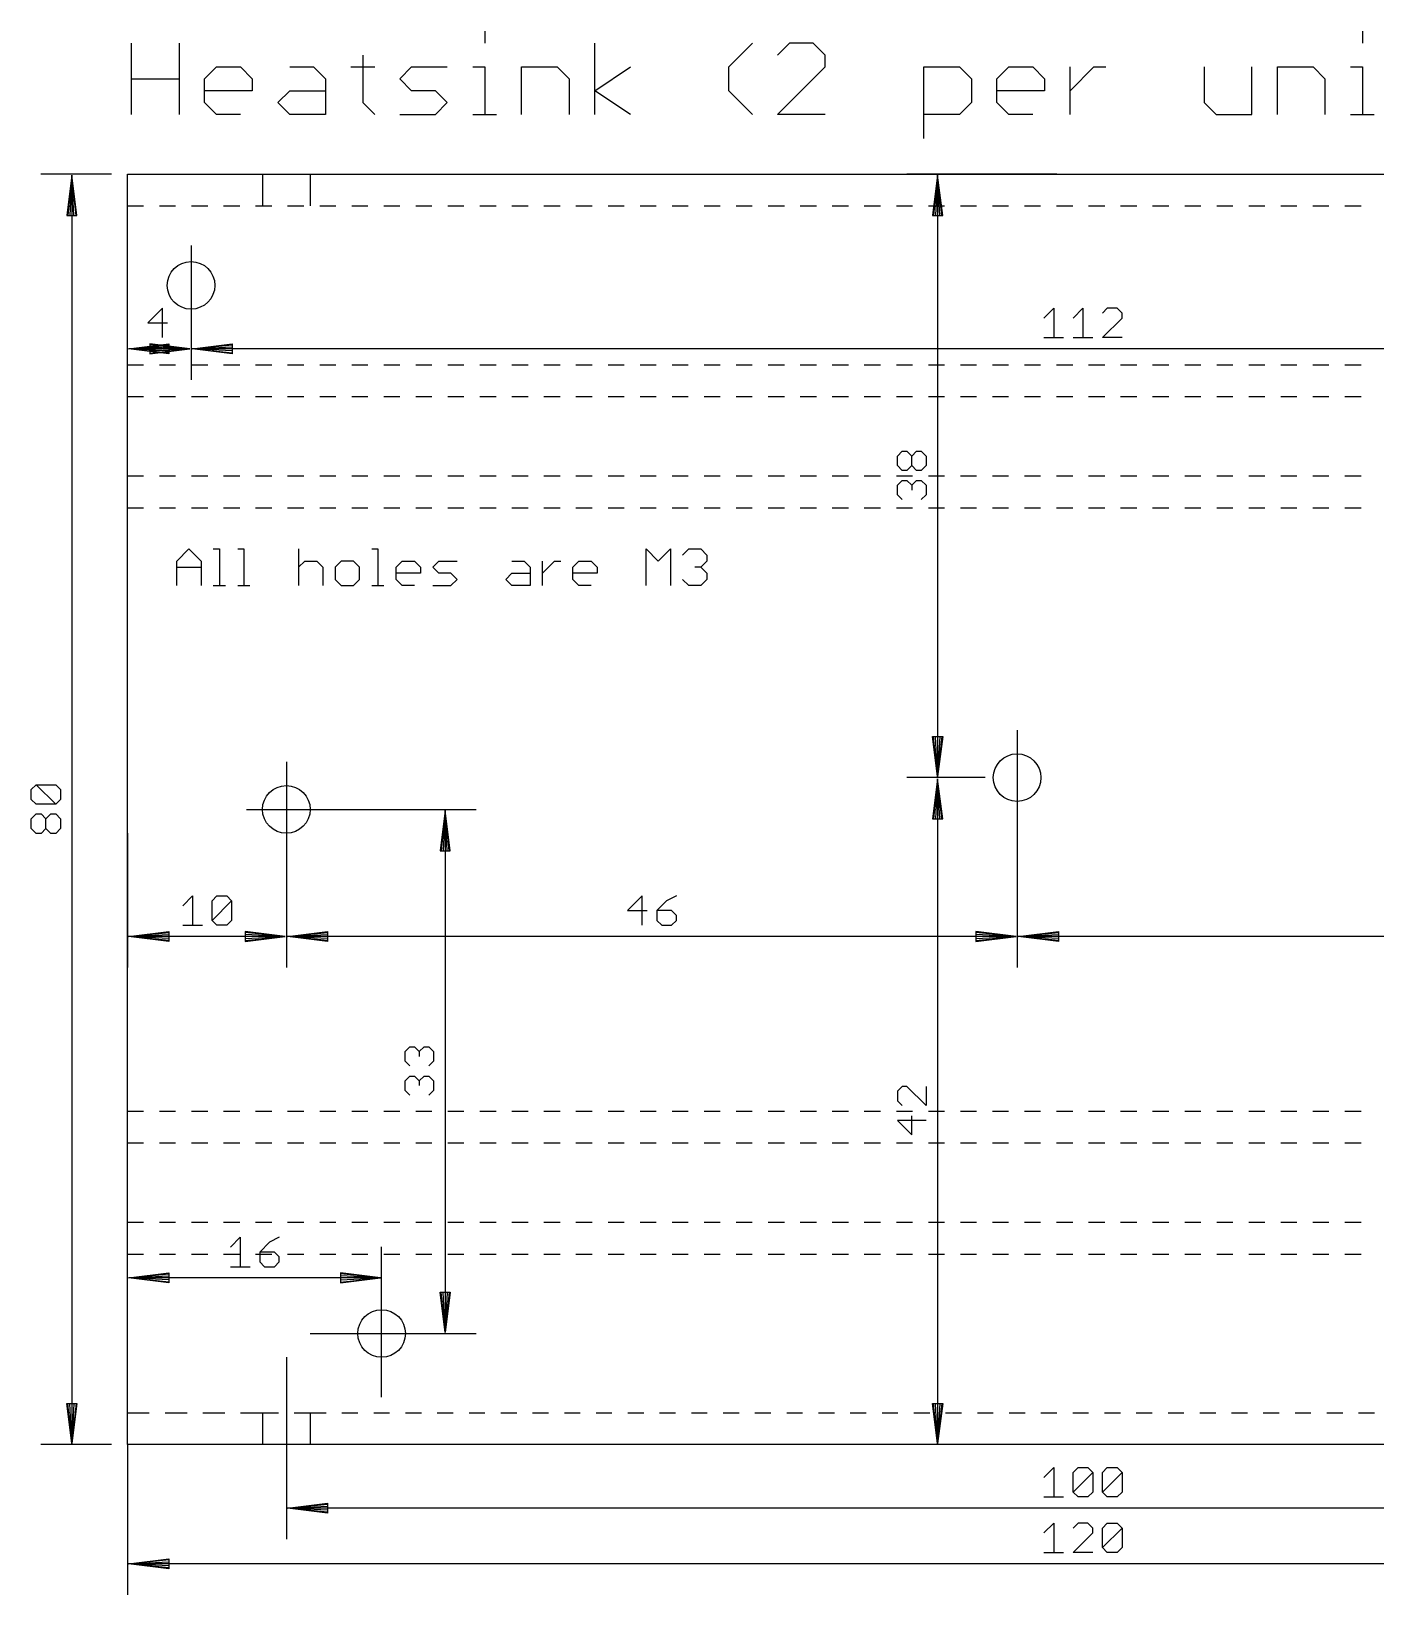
# Model space of a CAD drawing. Extents: x -7 to 590, y -59 to 445.
# Drawn here: x 313.9 to 398.6, y 177.1 to 275.5 of the extents above; entities that cross this region are included whole.
import ezdxf

# ---------------------------------------------------------------- set-up
doc = ezdxf.new("R2010")
doc.units = 0
doc.layers.add('20', color=7, linetype='CONTINUOUS')
doc.layers.add('47', color=2, linetype='CONTINUOUS')

msp = doc.modelspace()

# ---------------------------------------------------------------- linework, layer by layer
at = {"layer": '20'}
for p, q in [((320, 264.5), (320, 266.5)), ((320, 266.5), (440, 266.5)), ((328.5, 266.5), (328.5, 264.5)), ((331.5, 266.5), (331.5, 264.5)), ((320, 254.5), (320, 264.5)), ((320, 264.5), (321.0167, 264.5)), ((322.0167, 264.5), (323.0333, 264.5)), ((324.0333, 264.5), (325.05, 264.5)), ((326.05, 264.5), (327.0667, 264.5)), ((328.0667, 264.5), (329.0833, 264.5)), ((330.0833, 264.5), (331.1, 264.5)), ((332.1, 264.5), (333.1167, 264.5)), ((334.1167, 264.5), (335.1333, 264.5)), ((336.1333, 264.5), (337.15, 264.5)), ((338.15, 264.5), (339.1667, 264.5)), ((340.1667, 264.5), (341.1833, 264.5)), ((342.1833, 264.5), (343.2, 264.5)), ((344.2, 264.5), (345.2167, 264.5)), ((346.2167, 264.5), (347.2333, 264.5)), ((348.2333, 264.5), (349.25, 264.5)), ((350.25, 264.5), (351.2667, 264.5)), ((352.2667, 264.5), (353.2833, 264.5)), ((354.2833, 264.5), (355.3, 264.5)), ((356.3, 264.5), (357.3167, 264.5)), ((358.3167, 264.5), (359.3333, 264.5)), ((360.3333, 264.5), (361.35, 264.5)), ((362.35, 264.5), (363.3667, 264.5)), ((364.3667, 264.5), (365.3833, 264.5)), ((366.3833, 264.5), (367.4, 264.5)), ((368.4, 264.5), (369.4167, 264.5)), ((370.4167, 264.5), (371.4333, 264.5)), ((372.4333, 264.5), (373.45, 264.5)), ((374.45, 264.5), (375.4667, 264.5)), ((376.4667, 264.5), (377.4833, 264.5)), ((378.4833, 264.5), (379.5, 264.5)), ((380.5, 264.5), (381.5167, 264.5)), ((382.5167, 264.5), (383.5333, 264.5)), ((384.5333, 264.5), (385.55, 264.5)), ((386.55, 264.5), (387.5667, 264.5)), ((388.5667, 264.5), (389.5833, 264.5)), ((390.5833, 264.5), (391.6, 264.5)), ((392.6, 264.5), (393.6167, 264.5)), ((394.6167, 264.5), (395.6333, 264.5)), ((396.6333, 264.5), (397.65, 264.5)), ((320, 252.5), (320, 254.5)), ((320, 254.5), (321.0167, 254.5)), ((322.0167, 254.5), (323.0333, 254.5)), ((324.0333, 254.5), (325.05, 254.5)), ((326.05, 254.5), (327.0667, 254.5)), ((328.0667, 254.5), (329.0833, 254.5)), ((330.0833, 254.5), (331.1, 254.5)), ((332.1, 254.5), (333.1167, 254.5)), ((334.1167, 254.5), (335.1333, 254.5)), ((336.1333, 254.5), (337.15, 254.5)), ((338.15, 254.5), (339.1667, 254.5)), ((340.1667, 254.5), (341.1833, 254.5)), ((342.1833, 254.5), (343.2, 254.5)), ((344.2, 254.5), (345.2167, 254.5)), ((346.2167, 254.5), (347.2333, 254.5)), ((348.2333, 254.5), (349.25, 254.5)), ((350.25, 254.5), (351.2667, 254.5)), ((352.2667, 254.5), (353.2833, 254.5)), ((354.2833, 254.5), (355.3, 254.5)), ((356.3, 254.5), (357.3167, 254.5)), ((358.3167, 254.5), (359.3333, 254.5)), ((360.3333, 254.5), (361.35, 254.5)), ((362.35, 254.5), (363.3667, 254.5)), ((364.3667, 254.5), (365.3833, 254.5)), ((366.3833, 254.5), (367.4, 254.5)), ((368.4, 254.5), (369.4167, 254.5)), ((370.4167, 254.5), (371.4333, 254.5)), ((372.4333, 254.5), (373.45, 254.5)), ((374.45, 254.5), (375.4667, 254.5)), ((376.4667, 254.5), (377.4833, 254.5)), ((378.4833, 254.5), (379.5, 254.5)), ((380.5, 254.5), (381.5167, 254.5)), ((382.5167, 254.5), (383.5333, 254.5)), ((384.5333, 254.5), (385.55, 254.5)), ((386.55, 254.5), (387.5667, 254.5)), ((388.5667, 254.5), (389.5833, 254.5)), ((390.5833, 254.5), (391.6, 254.5)), ((392.6, 254.5), (393.6167, 254.5)), ((394.6167, 254.5), (395.6333, 254.5)), ((396.6333, 254.5), (397.65, 254.5)), ((320, 247.5), (320, 252.5)), ((320, 252.5), (321.0167, 252.5)), ((322.0167, 252.5), (323.0333, 252.5)), ((324.0333, 252.5), (325.05, 252.5)), ((326.05, 252.5), (327.0667, 252.5)), ((328.0667, 252.5), (329.0833, 252.5)), ((330.0833, 252.5), (331.1, 252.5)), ((332.1, 252.5), (333.1167, 252.5)), ((334.1167, 252.5), (335.1333, 252.5)), ((336.1333, 252.5), (337.15, 252.5)), ((338.15, 252.5), (339.1667, 252.5)), ((340.1667, 252.5), (341.1833, 252.5)), ((342.1833, 252.5), (343.2, 252.5)), ((344.2, 252.5), (345.2167, 252.5)), ((346.2167, 252.5), (347.2333, 252.5)), ((348.2333, 252.5), (349.25, 252.5)), ((350.25, 252.5), (351.2667, 252.5)), ((352.2667, 252.5), (353.2833, 252.5)), ((354.2833, 252.5), (355.3, 252.5)), ((356.3, 252.5), (357.3167, 252.5)), ((358.3167, 252.5), (359.3333, 252.5)), ((360.3333, 252.5), (361.35, 252.5)), ((362.35, 252.5), (363.3667, 252.5)), ((364.3667, 252.5), (365.3833, 252.5)), ((366.3833, 252.5), (367.4, 252.5)), ((368.4, 252.5), (369.4167, 252.5)), ((370.4167, 252.5), (371.4333, 252.5)), ((372.4333, 252.5), (373.45, 252.5)), ((374.45, 252.5), (375.4667, 252.5)), ((376.4667, 252.5), (377.4833, 252.5)), ((378.4833, 252.5), (379.5, 252.5)), ((380.5, 252.5), (381.5167, 252.5)), ((382.5167, 252.5), (383.5333, 252.5)), ((384.5333, 252.5), (385.55, 252.5)), ((386.55, 252.5), (387.5667, 252.5)), ((388.5667, 252.5), (389.5833, 252.5)), ((390.5833, 252.5), (391.6, 252.5)), ((392.6, 252.5), (393.6167, 252.5)), ((394.6167, 252.5), (395.6333, 252.5)), ((396.6333, 252.5), (397.65, 252.5)), ((320, 245.5), (320, 247.5)), ((320, 247.5), (321.0167, 247.5)), ((322.0167, 247.5), (323.0333, 247.5)), ((324.0333, 247.5), (325.05, 247.5)), ((326.05, 247.5), (327.0667, 247.5)), ((328.0667, 247.5), (329.0833, 247.5)), ((330.0833, 247.5), (331.1, 247.5)), ((332.1, 247.5), (333.1167, 247.5)), ((334.1167, 247.5), (335.1333, 247.5)), ((336.1333, 247.5), (337.15, 247.5)), ((338.15, 247.5), (339.1667, 247.5)), ((340.1667, 247.5), (341.1833, 247.5)), ((342.1833, 247.5), (343.2, 247.5)), ((344.2, 247.5), (345.2167, 247.5)), ((346.2167, 247.5), (347.2333, 247.5)), ((348.2333, 247.5), (349.25, 247.5)), ((350.25, 247.5), (351.2667, 247.5)), ((352.2667, 247.5), (353.2833, 247.5)), ((354.2833, 247.5), (355.3, 247.5)), ((356.3, 247.5), (357.3167, 247.5)), ((358.3167, 247.5), (359.3333, 247.5)), ((360.3333, 247.5), (361.35, 247.5)), ((362.35, 247.5), (363.3667, 247.5)), ((364.3667, 247.5), (365.3833, 247.5)), ((366.3833, 247.5), (367.4, 247.5)), ((368.4, 247.5), (369.4167, 247.5)), ((370.4167, 247.5), (371.4333, 247.5)), ((372.4333, 247.5), (373.45, 247.5)), ((374.45, 247.5), (375.4667, 247.5)), ((376.4667, 247.5), (377.4833, 247.5)), ((378.4833, 247.5), (379.5, 247.5)), ((380.5, 247.5), (381.5167, 247.5)), ((382.5167, 247.5), (383.5333, 247.5)), ((384.5333, 247.5), (385.55, 247.5)), ((386.55, 247.5), (387.5667, 247.5)), ((388.5667, 247.5), (389.5833, 247.5)), ((390.5833, 247.5), (391.6, 247.5)), ((392.6, 247.5), (393.6167, 247.5)), ((394.6167, 247.5), (395.6333, 247.5)), ((396.6333, 247.5), (397.65, 247.5)), ((320, 207.5), (320, 245.5)), ((320, 245.5), (321.0167, 245.5)), ((322.0167, 245.5), (323.0333, 245.5)), ((324.0333, 245.5), (325.05, 245.5)), ((326.05, 245.5), (327.0667, 245.5)), ((328.0667, 245.5), (329.0833, 245.5)), ((330.0833, 245.5), (331.1, 245.5)), ((332.1, 245.5), (333.1167, 245.5)), ((334.1167, 245.5), (335.1333, 245.5)), ((336.1333, 245.5), (337.15, 245.5)), ((338.15, 245.5), (339.1667, 245.5)), ((340.1667, 245.5), (341.1833, 245.5)), ((342.1833, 245.5), (343.2, 245.5)), ((344.2, 245.5), (345.2167, 245.5)), ((346.2167, 245.5), (347.2333, 245.5)), ((348.2333, 245.5), (349.25, 245.5)), ((350.25, 245.5), (351.2667, 245.5)), ((352.2667, 245.5), (353.2833, 245.5)), ((354.2833, 245.5), (355.3, 245.5)), ((356.3, 245.5), (357.3167, 245.5)), ((358.3167, 245.5), (359.3333, 245.5)), ((360.3333, 245.5), (361.35, 245.5)), ((362.35, 245.5), (363.3667, 245.5)), ((364.3667, 245.5), (365.3833, 245.5)), ((366.3833, 245.5), (367.4, 245.5)), ((368.4, 245.5), (369.4167, 245.5)), ((370.4167, 245.5), (371.4333, 245.5)), ((372.4333, 245.5), (373.45, 245.5)), ((374.45, 245.5), (375.4667, 245.5)), ((376.4667, 245.5), (377.4833, 245.5)), ((378.4833, 245.5), (379.5, 245.5)), ((380.5, 245.5), (381.5167, 245.5)), ((382.5167, 245.5), (383.5333, 245.5)), ((384.5333, 245.5), (385.55, 245.5)), ((386.55, 245.5), (387.5667, 245.5)), ((388.5667, 245.5), (389.5833, 245.5)), ((390.5833, 245.5), (391.6, 245.5)), ((392.6, 245.5), (393.6167, 245.5)), ((394.6167, 245.5), (395.6333, 245.5)), ((396.6333, 245.5), (397.65, 245.5)), ((320, 205.5), (320, 207.5)), ((320, 207.5), (321.0167, 207.5)), ((322.0167, 207.5), (323.0333, 207.5)), ((324.0333, 207.5), (325.05, 207.5)), ((326.05, 207.5), (327.0667, 207.5)), ((328.0667, 207.5), (329.0833, 207.5)), ((330.0833, 207.5), (331.1, 207.5)), ((332.1, 207.5), (333.1167, 207.5)), ((334.1167, 207.5), (335.1333, 207.5)), ((336.1333, 207.5), (337.15, 207.5)), ((338.15, 207.5), (339.1667, 207.5)), ((340.1667, 207.5), (341.1833, 207.5)), ((342.1833, 207.5), (343.2, 207.5)), ((344.2, 207.5), (345.2167, 207.5)), ((346.2167, 207.5), (347.2333, 207.5)), ((348.2333, 207.5), (349.25, 207.5)), ((350.25, 207.5), (351.2667, 207.5)), ((352.2667, 207.5), (353.2833, 207.5)), ((354.2833, 207.5), (355.3, 207.5)), ((356.3, 207.5), (357.3167, 207.5)), ((358.3167, 207.5), (359.3333, 207.5)), ((360.3333, 207.5), (361.35, 207.5)), ((362.35, 207.5), (363.3667, 207.5)), ((364.3667, 207.5), (365.3833, 207.5)), ((366.3833, 207.5), (367.4, 207.5)), ((368.4, 207.5), (369.4167, 207.5)), ((370.4167, 207.5), (371.4333, 207.5)), ((372.4333, 207.5), (373.45, 207.5)), ((374.45, 207.5), (375.4667, 207.5)), ((376.4667, 207.5), (377.4833, 207.5)), ((378.4833, 207.5), (379.5, 207.5)), ((380.5, 207.5), (381.5167, 207.5)), ((382.5167, 207.5), (383.5333, 207.5)), ((384.5333, 207.5), (385.55, 207.5)), ((386.55, 207.5), (387.5667, 207.5)), ((388.5667, 207.5), (389.5833, 207.5)), ((390.5833, 207.5), (391.6, 207.5)), ((392.6, 207.5), (393.6167, 207.5)), ((394.6167, 207.5), (395.6333, 207.5)), ((396.6333, 207.5), (397.65, 207.5)), ((320, 200.5), (320, 205.5)), ((320, 205.5), (321.0167, 205.5)), ((322.0167, 205.5), (323.0333, 205.5)), ((324.0333, 205.5), (325.05, 205.5)), ((326.05, 205.5), (327.0667, 205.5)), ((328.0667, 205.5), (329.0833, 205.5)), ((330.0833, 205.5), (331.1, 205.5)), ((332.1, 205.5), (333.1167, 205.5)), ((334.1167, 205.5), (335.1333, 205.5)), ((336.1333, 205.5), (337.15, 205.5)), ((338.15, 205.5), (339.1667, 205.5)), ((340.1667, 205.5), (341.1833, 205.5)), ((342.1833, 205.5), (343.2, 205.5)), ((344.2, 205.5), (345.2167, 205.5)), ((346.2167, 205.5), (347.2333, 205.5)), ((348.2333, 205.5), (349.25, 205.5)), ((350.25, 205.5), (351.2667, 205.5)), ((352.2667, 205.5), (353.2833, 205.5)), ((354.2833, 205.5), (355.3, 205.5)), ((356.3, 205.5), (357.3167, 205.5)), ((358.3167, 205.5), (359.3333, 205.5)), ((360.3333, 205.5), (361.35, 205.5)), ((362.35, 205.5), (363.3667, 205.5)), ((364.3667, 205.5), (365.3833, 205.5)), ((366.3833, 205.5), (367.4, 205.5)), ((368.4, 205.5), (369.4167, 205.5)), ((370.4167, 205.5), (371.4333, 205.5)), ((372.4333, 205.5), (373.45, 205.5)), ((374.45, 205.5), (375.4667, 205.5)), ((376.4667, 205.5), (377.4833, 205.5)), ((378.4833, 205.5), (379.5, 205.5)), ((380.5, 205.5), (381.5167, 205.5)), ((382.5167, 205.5), (383.5333, 205.5)), ((384.5333, 205.5), (385.55, 205.5)), ((386.55, 205.5), (387.5667, 205.5)), ((388.5667, 205.5), (389.5833, 205.5)), ((390.5833, 205.5), (391.6, 205.5)), ((392.6, 205.5), (393.6167, 205.5)), ((394.6167, 205.5), (395.6333, 205.5)), ((396.6333, 205.5), (397.65, 205.5)), ((320, 198.5), (320, 200.5)), ((320, 200.5), (321.0167, 200.5)), ((322.0167, 200.5), (323.0333, 200.5)), ((324.0333, 200.5), (325.05, 200.5)), ((326.05, 200.5), (327.0667, 200.5)), ((328.0667, 200.5), (329.0833, 200.5)), ((330.0833, 200.5), (331.1, 200.5)), ((332.1, 200.5), (333.1167, 200.5)), ((334.1167, 200.5), (335.1333, 200.5)), ((336.1333, 200.5), (337.15, 200.5)), ((338.15, 200.5), (339.1667, 200.5)), ((340.1667, 200.5), (341.1833, 200.5)), ((342.1833, 200.5), (343.2, 200.5)), ((344.2, 200.5), (345.2167, 200.5)), ((346.2167, 200.5), (347.2333, 200.5)), ((348.2333, 200.5), (349.25, 200.5)), ((350.25, 200.5), (351.2667, 200.5)), ((352.2667, 200.5), (353.2833, 200.5)), ((354.2833, 200.5), (355.3, 200.5)), ((356.3, 200.5), (357.3167, 200.5)), ((358.3167, 200.5), (359.3333, 200.5)), ((360.3333, 200.5), (361.35, 200.5)), ((362.35, 200.5), (363.3667, 200.5)), ((364.3667, 200.5), (365.3833, 200.5)), ((366.3833, 200.5), (367.4, 200.5)), ((368.4, 200.5), (369.4167, 200.5)), ((370.4167, 200.5), (371.4333, 200.5)), ((372.4333, 200.5), (373.45, 200.5)), ((374.45, 200.5), (375.4667, 200.5)), ((376.4667, 200.5), (377.4833, 200.5)), ((378.4833, 200.5), (379.5, 200.5)), ((380.5, 200.5), (381.5167, 200.5)), ((382.5167, 200.5), (383.5333, 200.5)), ((384.5333, 200.5), (385.55, 200.5)), ((386.55, 200.5), (387.5667, 200.5)), ((388.5667, 200.5), (389.5833, 200.5)), ((390.5833, 200.5), (391.6, 200.5)), ((392.6, 200.5), (393.6167, 200.5)), ((394.6167, 200.5), (395.6333, 200.5)), ((396.6333, 200.5), (397.65, 200.5)), ((320, 188.5), (320, 198.5)), ((320, 198.5), (321.0167, 198.5)), ((322.0167, 198.5), (323.0333, 198.5)), ((324.0333, 198.5), (325.05, 198.5)), ((326.05, 198.5), (327.0667, 198.5)), ((328.0667, 198.5), (329.0833, 198.5)), ((330.0833, 198.5), (331.1, 198.5)), ((332.1, 198.5), (333.1167, 198.5)), ((334.1167, 198.5), (335.1333, 198.5)), ((336.1333, 198.5), (337.15, 198.5)), ((338.15, 198.5), (339.1667, 198.5)), ((340.1667, 198.5), (341.1833, 198.5)), ((342.1833, 198.5), (343.2, 198.5)), ((344.2, 198.5), (345.2167, 198.5)), ((346.2167, 198.5), (347.2333, 198.5)), ((348.2333, 198.5), (349.25, 198.5)), ((350.25, 198.5), (351.2667, 198.5)), ((352.2667, 198.5), (353.2833, 198.5)), ((354.2833, 198.5), (355.3, 198.5)), ((356.3, 198.5), (357.3167, 198.5)), ((358.3167, 198.5), (359.3333, 198.5)), ((360.3333, 198.5), (361.35, 198.5)), ((362.35, 198.5), (363.3667, 198.5)), ((364.3667, 198.5), (365.3833, 198.5)), ((366.3833, 198.5), (367.4, 198.5)), ((368.4, 198.5), (369.4167, 198.5)), ((370.4167, 198.5), (371.4333, 198.5)), ((372.4333, 198.5), (373.45, 198.5)), ((374.45, 198.5), (375.4667, 198.5)), ((376.4667, 198.5), (377.4833, 198.5)), ((378.4833, 198.5), (379.5, 198.5)), ((380.5, 198.5), (381.5167, 198.5)), ((382.5167, 198.5), (383.5333, 198.5)), ((384.5333, 198.5), (385.55, 198.5)), ((386.55, 198.5), (387.5667, 198.5)), ((388.5667, 198.5), (389.5833, 198.5)), ((390.5833, 198.5), (391.6, 198.5)), ((392.6, 198.5), (393.6167, 198.5)), ((394.6167, 198.5), (395.6333, 198.5)), ((396.6333, 198.5), (397.65, 198.5)), ((320, 186.5), (320, 188.5)), ((320, 188.5), (321.375, 188.5)), ((322.375, 188.5), (323.75, 188.5)), ((324.75, 188.5), (326.125, 188.5)), ((327.125, 188.5), (328.5, 188.5)), ((328.5, 188.5), (329.5, 188.5)), ((328.5, 188.5), (328.5, 186.5)), ((330.5, 188.5), (331.5, 188.5)), ((331.5, 188.5), (332.5, 188.5)), ((331.5, 188.5), (331.5, 186.5)), ((333.5, 188.5), (334.5, 188.5)), ((335.5, 188.5), (336.5, 188.5)), ((337.5, 188.5), (338.5, 188.5)), ((339.5, 188.5), (340.5, 188.5)), ((341.5, 188.5), (342.5, 188.5)), ((343.5, 188.5), (344.5, 188.5)), ((345.5, 188.5), (346.5, 188.5)), ((347.5, 188.5), (348.5, 188.5)), ((349.5, 188.5), (350.5, 188.5)), ((351.5, 188.5), (352.5, 188.5)), ((353.5, 188.5), (354.5, 188.5)), ((355.5, 188.5), (356.5, 188.5)), ((357.5, 188.5), (358.5, 188.5)), ((359.5, 188.5), (360.5, 188.5)), ((361.5, 188.5), (362.5, 188.5)), ((363.5, 188.5), (364.5, 188.5)), ((365.5, 188.5), (366.5, 188.5)), ((367.5, 188.5), (368.5, 188.5)), ((369.5, 188.5), (370.5, 188.5)), ((371.5, 188.5), (372.5, 188.5)), ((373.5, 188.5), (374.5, 188.5)), ((375.5, 188.5), (376.5, 188.5)), ((377.5, 188.5), (378.5, 188.5)), ((379.5, 188.5), (380.5, 188.5)), ((381.5, 188.5), (382.5, 188.5)), ((383.5, 188.5), (384.5, 188.5)), ((385.5, 188.5), (386.5, 188.5)), ((387.5, 188.5), (388.5, 188.5)), ((389.5, 188.5), (390.5, 188.5)), ((391.5, 188.5), (392.5, 188.5)), ((393.5, 188.5), (394.5, 188.5)), ((395.5, 188.5), (396.5, 188.5)), ((397.5, 188.5), (398.5, 188.5)), ((328.5, 186.5), (320, 186.5)), ((331.5, 186.5), (328.5, 186.5)), ((428.5, 186.5), (331.5, 186.5))]:
    msp.add_line(p, q, dxfattribs=at)
for centre in [(324, 259.5), (376, 228.5), (330, 226.5), (336, 193.5)]:
    msp.add_circle(centre, 1.5, dxfattribs=at)
at = {"layer": '47'}
for p, q in [((320.254, 270.254), (320.254, 274.7498)), ((323.2512, 274.7498), (323.2512, 270.254)), ((342.4883, 275.4991), (342.4883, 274.7498)), ((349.4122, 270.254), (349.4122, 274.7498)), ((357.8528, 273.2512), (359.3514, 274.7498)), ((361.6714, 274.7498), (360.9221, 274.0005)), ((363.17, 274.7498), (361.6714, 274.7498)), ((363.9193, 274.0005), (363.17, 274.7498)), ((397.7355, 275.4991), (397.7355, 274.7498)), ((334.8151, 274.0005), (334.8151, 271.0033)), ((363.9193, 273.2512), (363.9193, 274.0005)), ((324.8579, 272.5019), (325.6072, 273.2512)), ((325.6072, 273.2512), (327.1059, 273.2512)), ((327.1059, 273.2512), (327.8552, 272.5019)), ((330.2112, 273.2512), (331.7098, 273.2512)), ((331.7098, 273.2512), (332.4591, 272.5019)), ((334.0658, 273.2512), (335.5644, 273.2512)), ((337.1351, 272.5019), (337.8844, 273.2512)), ((337.8844, 273.2512), (340.1323, 273.2512)), ((341.739, 273.2512), (342.4883, 273.2512)), ((342.4883, 273.2512), (342.4883, 270.254)), ((344.8083, 270.254), (344.8083, 273.2512)), ((344.8083, 273.2512), (347.0562, 273.2512)), ((347.0562, 273.2512), (347.8055, 272.5019)), ((349.4122, 271.7526), (351.6602, 273.2512)), ((357.8528, 271.7526), (357.8528, 273.2512)), ((360.9221, 270.254), (363.9193, 273.2512)), ((370.1299, 268.7554), (370.1299, 273.2512)), ((370.1299, 273.2512), (372.3779, 273.2512)), ((372.3779, 273.2512), (373.1272, 272.5019)), ((374.7339, 272.5019), (375.4832, 273.2512)), ((375.4832, 273.2512), (376.9818, 273.2512)), ((376.9818, 273.2512), (377.7311, 272.5019)), ((379.3378, 270.254), (379.3378, 273.2512)), ((379.3378, 271.7526), (380.8364, 273.2512)), ((380.8364, 273.2512), (381.5857, 273.2512)), ((387.7784, 273.2512), (387.7784, 271.0033)), ((390.7756, 270.254), (390.7756, 273.2512)), ((392.3823, 270.254), (392.3823, 273.2512)), ((392.3823, 273.2512), (394.6302, 273.2512)), ((394.6302, 273.2512), (395.3795, 272.5019)), ((396.9862, 273.2512), (397.7355, 273.2512)), ((397.7355, 273.2512), (397.7355, 270.254)), ((320.254, 272.5019), (323.2512, 272.5019)), ((324.8579, 271.0033), (324.8579, 272.5019)), ((327.8552, 271.7526), (324.8579, 271.7526)), ((327.8552, 272.5019), (327.8552, 271.7526)), ((329.4619, 271.0033), (330.2112, 271.7526)), ((330.2112, 271.7526), (332.4591, 271.7526)), ((332.4591, 272.5019), (332.4591, 270.254)), ((337.8844, 271.7526), (337.1351, 272.5019)), ((339.383, 271.7526), (337.8844, 271.7526)), ((340.1323, 271.0033), (339.383, 271.7526)), ((347.8055, 272.5019), (347.8055, 270.254)), ((351.6602, 270.254), (349.4122, 271.7526)), ((359.3514, 270.254), (357.8528, 271.7526)), ((373.1272, 272.5019), (373.1272, 271.0033)), ((374.7339, 271.0033), (374.7339, 272.5019)), ((377.7311, 271.7526), (374.7339, 271.7526)), ((377.7311, 272.5019), (377.7311, 271.7526)), ((395.3795, 272.5019), (395.3795, 270.254)), ((325.6072, 270.254), (324.8579, 271.0033)), ((330.2112, 270.254), (329.4619, 271.0033)), ((334.8151, 271.0033), (335.5644, 270.254)), ((339.383, 270.254), (340.1323, 271.0033)), ((373.1272, 271.0033), (372.3779, 270.254)), ((375.4832, 270.254), (374.7339, 271.0033)), ((387.7784, 271.0033), (388.5277, 270.254)), ((327.1059, 270.254), (325.6072, 270.254)), ((332.4591, 270.254), (330.2112, 270.254)), ((337.1351, 270.254), (339.383, 270.254)), ((341.739, 270.254), (343.2376, 270.254)), ((363.9193, 270.254), (360.9221, 270.254)), ((372.3779, 270.254), (370.1299, 270.254)), ((376.9818, 270.254), (375.4832, 270.254)), ((388.5277, 270.254), (390.7756, 270.254)), ((396.9862, 270.254), (398.4848, 270.254)), ((319, 266.5), (314.55, 266.5)), ((316.5, 266.435), (316.1808, 263.9)), ((316.5, 266.435), (316.24, 263.9)), ((316.5, 266.435), (316.37, 263.9)), ((316.5, 266.435), (316.5, 186.565)), ((316.8192, 263.9), (316.5, 266.435)), ((316.63, 263.9), (316.5, 266.435)), ((316.76, 263.9), (316.5, 266.435)), ((378.5, 266.5), (369.05, 266.5)), ((371, 266.435), (370.6808, 263.9)), ((371, 266.435), (370.74, 263.9)), ((371, 266.435), (370.87, 263.9)), ((371, 266.435), (371, 228.565)), ((371.3192, 263.9), (371, 266.435)), ((371.13, 263.9), (371, 266.435)), ((371.26, 263.9), (371, 266.435)), ((316.1808, 263.9), (316.8192, 263.9)), ((370.6808, 263.9), (371.3192, 263.9)), ((324, 262), (324, 253.55)), ((322.2064, 258.0554), (321.2818, 257.1308)), ((322.2064, 256.2062), (322.2064, 258.0554)), ((377.6885, 257.439), (378.3049, 258.0554)), ((378.3049, 258.0554), (378.3049, 256.2062)), ((379.5301, 257.439), (380.1465, 258.0554)), ((380.1465, 258.0554), (380.1465, 256.2062)), ((381.6799, 258.0554), (381.3717, 257.7472)), ((382.2963, 258.0554), (381.6799, 258.0554)), ((382.6045, 257.7472), (382.2963, 258.0554)), ((321.2818, 257.1308), (322.5146, 257.1308)), ((381.3717, 256.2062), (382.6045, 257.439)), ((382.6045, 257.439), (382.6045, 257.7472)), ((377.6885, 256.2062), (378.9213, 256.2062)), ((379.5301, 256.2062), (380.7629, 256.2062)), ((382.6045, 256.2062), (381.3717, 256.2062)), ((320, 255.5), (320, 255.5)), ((320.065, 255.5), (322.6, 255.8192)), ((320.065, 255.5), (322.6, 255.76)), ((320.065, 255.5), (322.6, 255.63)), ((323.935, 255.5), (320.065, 255.5)), ((322.6, 255.1808), (320.065, 255.5)), ((322.6, 255.37), (320.065, 255.5)), ((322.6, 255.24), (320.065, 255.5)), ((323.935, 255.5), (321.4, 255.8192)), ((321.4, 255.8192), (321.4, 255.1808)), ((323.935, 255.5), (321.4, 255.76)), ((323.935, 255.5), (321.4, 255.63)), ((321.4, 255.1808), (323.935, 255.5)), ((321.4, 255.37), (323.935, 255.5)), ((321.4, 255.24), (323.935, 255.5)), ((322.6, 255.8192), (322.6, 255.1808)), ((324, 255.5), (324, 255.5)), ((324.065, 255.5), (326.6, 255.8192)), ((324.065, 255.5), (326.6, 255.76)), ((324.065, 255.5), (326.6, 255.63)), ((435.935, 255.5), (324.065, 255.5)), ((326.6, 255.1808), (324.065, 255.5)), ((326.6, 255.37), (324.065, 255.5)), ((326.6, 255.24), (324.065, 255.5)), ((326.6, 255.8192), (326.6, 255.1808)), ((368.4701, 248.7491), (368.7698, 249.0488)), ((368.4701, 248.1496), (368.4701, 248.7491)), ((368.7698, 247.8499), (368.4701, 248.1496)), ((368.7698, 249.0488), (369.0695, 249.0488)), ((369.0695, 249.0488), (369.3692, 248.7491)), ((369.3692, 248.1496), (369.0695, 247.8499)), ((369.3692, 248.7491), (369.669, 249.0488)), ((369.3692, 248.1496), (369.3692, 248.7491)), ((369.669, 247.8499), (369.3692, 248.1496)), ((369.669, 249.0488), (369.9687, 249.0488)), ((369.9687, 249.0488), (370.2684, 248.7491)), ((370.2684, 248.1496), (369.9687, 247.8499)), ((370.2684, 248.7491), (370.2684, 248.1496)), ((368.4701, 246.9075), (368.7698, 247.2072)), ((369.0695, 247.8499), (368.7698, 247.8499)), ((368.7698, 247.2072), (369.0695, 247.2072)), ((369.0695, 247.2072), (369.3692, 246.9075)), ((369.3692, 246.9075), (369.669, 247.2072)), ((369.9687, 247.8499), (369.669, 247.8499)), ((369.669, 247.2072), (369.9687, 247.2072)), ((369.9687, 247.2072), (370.2684, 246.9075)), ((368.4701, 246.3081), (368.4701, 246.9075)), ((368.7698, 246.0083), (368.4701, 246.3081)), ((369.3692, 246.9075), (369.3692, 246.6078)), ((370.2684, 246.3081), (369.9687, 246.0083)), ((370.2684, 246.9075), (370.2684, 246.3081)), ((323.1016, 242.1341), (323.8679, 242.9004)), ((323.8679, 242.9004), (324.6341, 242.1341)), ((325.4036, 242.9004), (325.7867, 242.9004)), ((325.7867, 242.9004), (325.7867, 240.6016)), ((326.9382, 242.9004), (327.3213, 242.9004)), ((327.3213, 242.9004), (327.3213, 240.6016)), ((330.7748, 242.9004), (330.7748, 240.6016)), ((335.3788, 242.9004), (335.7619, 242.9004)), ((335.7619, 242.9004), (335.7619, 240.6016)), ((352.6435, 240.6016), (352.6435, 242.9004)), ((352.6435, 242.9004), (353.4097, 242.1341)), ((353.4097, 242.1341), (354.176, 242.9004)), ((354.176, 242.9004), (354.176, 240.6016)), ((354.9455, 242.5172), (355.3286, 242.9004)), ((355.3286, 242.9004), (356.0948, 242.9004)), ((356.0948, 242.9004), (356.478, 242.5172)), ((356.478, 242.5172), (356.478, 242.1341)), ((323.1016, 240.6016), (323.1016, 242.1341)), ((323.1016, 241.751), (324.6341, 241.751)), ((324.6341, 242.1341), (324.6341, 240.6016)), ((330.7748, 241.751), (331.1579, 242.1341)), ((331.1579, 242.1341), (331.9242, 242.1341)), ((331.9242, 242.1341), (332.3073, 241.751)), ((332.3073, 241.751), (332.3073, 240.6016)), ((333.4599, 242.1341), (333.0768, 241.751)), ((333.0768, 241.751), (333.0768, 240.9847)), ((334.2262, 242.1341), (333.4599, 242.1341)), ((334.6093, 241.751), (334.2262, 242.1341)), ((334.6093, 240.9847), (334.6093, 241.751)), ((336.9134, 241.751), (337.2965, 242.1341)), ((336.9134, 240.9847), (336.9134, 241.751)), ((338.4459, 241.3679), (336.9134, 241.3679)), ((337.2965, 242.1341), (338.0628, 242.1341)), ((338.0628, 242.1341), (338.4459, 241.751)), ((338.4459, 241.751), (338.4459, 241.3679)), ((339.2154, 241.751), (339.5985, 242.1341)), ((339.5985, 241.3679), (339.2154, 241.751)), ((339.5985, 242.1341), (340.7479, 242.1341)), ((340.3647, 241.3679), (339.5985, 241.3679)), ((340.7479, 240.9847), (340.3647, 241.3679)), ((343.8193, 240.9847), (344.2024, 241.3679)), ((344.2024, 242.1341), (344.9687, 242.1341)), ((344.2024, 241.3679), (345.3518, 241.3679)), ((344.9687, 242.1341), (345.3518, 241.751)), ((345.3518, 241.751), (345.3518, 240.6016)), ((346.1213, 240.6016), (346.1213, 242.1341)), ((346.1213, 241.3679), (346.8875, 242.1341)), ((346.8875, 242.1341), (347.2706, 242.1341)), ((348.0396, 241.751), (348.4227, 242.1341)), ((348.0396, 240.9847), (348.0396, 241.751)), ((349.5721, 241.3679), (348.0396, 241.3679)), ((348.4227, 242.1341), (349.1889, 242.1341)), ((349.1889, 242.1341), (349.5721, 241.751)), ((349.5721, 241.751), (349.5721, 241.3679)), ((356.0948, 241.751), (355.7117, 241.751)), ((356.478, 242.1341), (356.0948, 241.751)), ((356.0948, 241.751), (356.478, 241.3679)), ((356.478, 241.3679), (356.478, 240.9847)), ((325.4036, 240.6016), (326.1698, 240.6016)), ((326.9382, 240.6016), (327.7045, 240.6016)), ((333.0768, 240.9847), (333.4599, 240.6016)), ((333.4599, 240.6016), (334.2262, 240.6016)), ((334.2262, 240.6016), (334.6093, 240.9847)), ((335.3788, 240.6016), (336.145, 240.6016)), ((337.2965, 240.6016), (336.9134, 240.9847)), ((338.0628, 240.6016), (337.2965, 240.6016)), ((339.2154, 240.6016), (340.3647, 240.6016)), ((340.3647, 240.6016), (340.7479, 240.9847)), ((344.2024, 240.6016), (343.8193, 240.9847)), ((345.3518, 240.6016), (344.2024, 240.6016)), ((348.4227, 240.6016), (348.0396, 240.9847)), ((349.1889, 240.6016), (348.4227, 240.6016)), ((355.3286, 240.6016), (354.9455, 240.9847)), ((356.0948, 240.6016), (355.3286, 240.6016)), ((356.478, 240.9847), (356.0948, 240.6016)), ((376, 231.5), (376, 216.55)), ((371, 228.565), (370.6808, 231.1)), ((370.6808, 231.1), (371.3192, 231.1)), ((371, 228.565), (370.74, 231.1)), ((371, 228.565), (370.87, 231.1)), ((371.3192, 231.1), (371, 228.565)), ((371.13, 231.1), (371, 228.565)), ((371.26, 231.1), (371, 228.565)), ((330, 229.5), (330, 216.55)), ((372.5, 228.5), (369.05, 228.5)), ((374, 228.5), (369.05, 228.5)), ((371, 228.435), (370.6808, 225.9)), ((371, 228.435), (370.74, 225.9)), ((371, 228.435), (370.87, 225.9)), ((371, 228.435), (371, 186.565)), ((371.3192, 225.9), (371, 228.435)), ((371.13, 225.9), (371, 228.435)), ((371.26, 225.9), (371, 228.435)), ((313.9446, 227.7491), (314.2528, 228.0573)), ((313.9446, 227.1327), (313.9446, 227.7491)), ((314.2528, 228.0573), (315.4856, 228.0573)), ((315.4856, 226.8245), (314.2528, 228.0573)), ((315.4856, 228.0573), (315.7938, 227.7491)), ((315.7938, 227.7491), (315.7938, 227.1327)), ((314.2528, 226.8245), (313.9446, 227.1327)), ((315.4856, 226.8245), (314.2528, 226.8245)), ((315.7938, 227.1327), (315.4856, 226.8245)), ((327.5, 226.5), (341.95, 226.5)), ((340, 226.435), (339.6808, 223.9)), ((340, 226.435), (339.74, 223.9)), ((340, 226.435), (339.87, 223.9)), ((340, 226.435), (340, 193.565)), ((340.3192, 223.9), (340, 226.435)), ((340.13, 223.9), (340, 226.435)), ((340.26, 223.9), (340, 226.435)), ((313.9446, 225.9075), (314.2528, 226.2157)), ((313.9446, 225.2911), (313.9446, 225.9075)), ((314.2528, 226.2157), (314.561, 226.2157)), ((314.561, 226.2157), (314.8692, 225.9075)), ((314.8692, 225.9075), (315.1774, 226.2157)), ((314.8692, 225.2911), (314.8692, 225.9075)), ((315.1774, 226.2157), (315.4856, 226.2157)), ((315.4856, 226.2157), (315.7938, 225.9075)), ((315.7938, 225.9075), (315.7938, 225.2911)), ((370.6808, 225.9), (371.3192, 225.9)), ((314.2528, 224.9829), (313.9446, 225.2911)), ((314.561, 224.9829), (314.2528, 224.9829)), ((314.8692, 225.2911), (314.561, 224.9829)), ((315.1774, 224.9829), (314.8692, 225.2911)), ((315.4856, 224.9829), (315.1774, 224.9829)), ((315.7938, 225.2911), (315.4856, 224.9829)), ((320, 225), (320, 216.55)), ((339.6808, 223.9), (340.3192, 223.9)), ((323.4829, 220.439), (324.0993, 221.0554)), ((324.0993, 221.0554), (324.0993, 219.2062)), ((325.3245, 220.7472), (325.6327, 221.0554)), ((325.3245, 219.5144), (325.3245, 220.7472)), ((325.3245, 219.5144), (326.5573, 220.7472)), ((325.6327, 221.0554), (326.2491, 221.0554)), ((326.2491, 221.0554), (326.5573, 220.7472)), ((326.5573, 220.7472), (326.5573, 219.5144)), ((352.4075, 221.0554), (351.4829, 220.1308)), ((352.4075, 219.2062), (352.4075, 221.0554)), ((353.9409, 220.7472), (353.3245, 220.1308)), ((354.5573, 221.0554), (353.9409, 220.7472)), ((330, 220.5), (330, 216.55)), ((351.4829, 220.1308), (352.7157, 220.1308)), ((353.3245, 220.1308), (353.3245, 219.5144)), ((354.2491, 220.1308), (353.3245, 220.1308)), ((354.5573, 219.8226), (354.2491, 220.1308)), ((354.5573, 219.5144), (354.5573, 219.8226)), ((376, 220), (376, 216.55)), ((320.065, 218.5), (322.6, 218.8192)), ((320.065, 218.5), (322.6, 218.76)), ((320.065, 218.5), (322.6, 218.63)), ((322.6, 218.8192), (322.6, 218.1808)), ((323.4829, 219.2062), (324.7157, 219.2062)), ((325.6327, 219.2062), (325.3245, 219.5144)), ((326.2491, 219.2062), (325.6327, 219.2062)), ((326.5573, 219.5144), (326.2491, 219.2062)), ((329.935, 218.5), (327.4, 218.8192)), ((327.4, 218.8192), (327.4, 218.1808)), ((329.935, 218.5), (327.4, 218.76)), ((329.935, 218.5), (327.4, 218.63)), ((330.065, 218.5), (332.6, 218.8192)), ((330.065, 218.5), (332.6, 218.76)), ((330.065, 218.5), (332.6, 218.63)), ((332.6, 218.8192), (332.6, 218.1808)), ((353.3245, 219.5144), (353.6327, 219.2062)), ((353.6327, 219.2062), (354.2491, 219.2062)), ((354.2491, 219.2062), (354.5573, 219.5144)), ((375.935, 218.5), (373.4, 218.8192)), ((373.4, 218.8192), (373.4, 218.1808)), ((375.935, 218.5), (373.4, 218.76)), ((375.935, 218.5), (373.4, 218.63)), ((376.065, 218.5), (378.6, 218.8192)), ((376.065, 218.5), (378.6, 218.76)), ((376.065, 218.5), (378.6, 218.63)), ((378.6, 218.8192), (378.6, 218.1808)), ((329.935, 218.5), (320.065, 218.5)), ((322.6, 218.1808), (320.065, 218.5)), ((322.6, 218.37), (320.065, 218.5)), ((322.6, 218.24), (320.065, 218.5)), ((327.4, 218.1808), (329.935, 218.5)), ((327.4, 218.37), (329.935, 218.5)), ((327.4, 218.24), (329.935, 218.5)), ((375.935, 218.5), (330.065, 218.5)), ((332.6, 218.1808), (330.065, 218.5)), ((332.6, 218.37), (330.065, 218.5)), ((332.6, 218.24), (330.065, 218.5)), ((373.4, 218.1808), (375.935, 218.5)), ((373.4, 218.37), (375.935, 218.5)), ((373.4, 218.24), (375.935, 218.5)), ((429.935, 218.5), (376.065, 218.5)), ((378.6, 218.1808), (376.065, 218.5)), ((378.6, 218.37), (376.065, 218.5)), ((378.6, 218.24), (376.065, 218.5)), ((337.4701, 211.2491), (337.7698, 211.5488)), ((337.4701, 210.6496), (337.4701, 211.2491)), ((337.7698, 211.5488), (338.0695, 211.5488)), ((338.0695, 211.5488), (338.3692, 211.2491)), ((338.3692, 211.2491), (338.669, 211.5488)), ((338.3692, 211.2491), (338.3692, 210.9494)), ((338.669, 211.5488), (338.9687, 211.5488)), ((338.9687, 211.5488), (339.2684, 211.2491)), ((339.2684, 211.2491), (339.2684, 210.6496)), ((337.7698, 210.3499), (337.4701, 210.6496)), ((337.4701, 209.4075), (337.7698, 209.7072)), ((337.7698, 209.7072), (338.0695, 209.7072)), ((338.0695, 209.7072), (338.3692, 209.4075)), ((338.3692, 209.4075), (338.669, 209.7072)), ((338.669, 209.7072), (338.9687, 209.7072)), ((339.2684, 210.6496), (338.9687, 210.3499)), ((338.9687, 209.7072), (339.2684, 209.4075)), ((337.4701, 208.8081), (337.4701, 209.4075)), ((337.7698, 208.5083), (337.4701, 208.8081)), ((338.3692, 209.4075), (338.3692, 209.1078)), ((339.2684, 208.8081), (338.9687, 208.5083)), ((339.2684, 209.4075), (339.2684, 208.8081)), ((368.7698, 209.0488), (368.4701, 208.7491)), ((368.4701, 208.7491), (368.4701, 208.1496)), ((369.0695, 209.0488), (368.7698, 209.0488)), ((370.2684, 207.8499), (369.0695, 209.0488)), ((370.2684, 209.0488), (370.2684, 207.8499)), ((368.4701, 208.1496), (368.7698, 207.8499)), ((370.2684, 206.9075), (368.4701, 206.9075)), ((368.4701, 206.9075), (369.3692, 206.0083)), ((369.3692, 206.0083), (369.3692, 207.2072)), ((320, 195), (320, 198.95)), ((326.4829, 198.939), (327.0993, 199.5554)), ((327.0993, 199.5554), (327.0993, 197.7062)), ((328.9409, 199.2472), (328.3245, 198.6308)), ((329.5573, 199.5554), (328.9409, 199.2472)), ((336, 189.5), (336, 198.95)), ((328.3245, 198.6308), (328.3245, 198.0144)), ((329.2491, 198.6308), (328.3245, 198.6308)), ((328.3245, 198.0144), (328.6327, 197.7062)), ((329.5573, 198.3226), (329.2491, 198.6308)), ((329.2491, 197.7062), (329.5573, 198.0144)), ((329.5573, 198.0144), (329.5573, 198.3226)), ((320.065, 197), (322.6, 197.3192)), ((320.065, 197), (322.6, 197.26)), ((320.065, 197), (322.6, 197.13)), ((335.935, 197), (320.065, 197)), ((322.6, 196.6808), (320.065, 197)), ((322.6, 196.87), (320.065, 197)), ((322.6, 196.74), (320.065, 197)), ((322.6, 197.3192), (322.6, 196.6808)), ((326.4829, 197.7062), (327.7157, 197.7062)), ((328.6327, 197.7062), (329.2491, 197.7062)), ((335.935, 197), (333.4, 197.3192)), ((333.4, 197.3192), (333.4, 196.6808)), ((335.935, 197), (333.4, 197.26)), ((335.935, 197), (333.4, 197.13)), ((333.4, 196.6808), (335.935, 197)), ((333.4, 196.87), (335.935, 197)), ((333.4, 196.74), (335.935, 197)), ((340, 193.565), (339.6808, 196.1)), ((339.6808, 196.1), (340.3192, 196.1)), ((340, 193.565), (339.74, 196.1)), ((340, 193.565), (339.87, 196.1)), ((340.3192, 196.1), (340, 193.565)), ((340.13, 196.1), (340, 193.565)), ((340.26, 196.1), (340, 193.565)), ((331.5, 193.5), (341.95, 193.5)), ((330, 192), (330, 180.55)), ((316.5, 186.565), (316.1808, 189.1)), ((316.1808, 189.1), (316.8192, 189.1)), ((316.5, 186.565), (316.24, 189.1)), ((316.5, 186.565), (316.37, 189.1)), ((316.8192, 189.1), (316.5, 186.565)), ((316.63, 189.1), (316.5, 186.565)), ((316.76, 189.1), (316.5, 186.565)), ((371, 186.565), (370.6808, 189.1)), ((370.6808, 189.1), (371.3192, 189.1)), ((371, 186.565), (370.74, 189.1)), ((371, 186.565), (370.87, 189.1)), ((371.3192, 189.1), (371, 186.565)), ((371.13, 189.1), (371, 186.565)), ((371.26, 189.1), (371, 186.565)), ((319, 186.5), (314.55, 186.5)), ((320, 186.5), (320, 177.05)), ((374, 186.5), (369.05, 186.5)), ((377.6885, 184.439), (378.3049, 185.0554)), ((378.3049, 185.0554), (378.3049, 183.2062)), ((379.5301, 184.7472), (379.8383, 185.0554)), ((379.5301, 183.5144), (379.5301, 184.7472)), ((379.5301, 183.5144), (380.7629, 184.7472)), ((379.8383, 185.0554), (380.4547, 185.0554)), ((380.4547, 185.0554), (380.7629, 184.7472)), ((380.7629, 184.7472), (380.7629, 183.5144)), ((381.3717, 184.7472), (381.6799, 185.0554)), ((381.3717, 183.5144), (381.3717, 184.7472)), ((381.3717, 183.5144), (382.6045, 184.7472)), ((381.6799, 185.0554), (382.2963, 185.0554)), ((382.2963, 185.0554), (382.6045, 184.7472)), ((382.6045, 184.7472), (382.6045, 183.5144)), ((377.6885, 183.2062), (378.9213, 183.2062)), ((379.8383, 183.2062), (379.5301, 183.5144)), ((380.4547, 183.2062), (379.8383, 183.2062)), ((380.7629, 183.5144), (380.4547, 183.2062)), ((381.6799, 183.2062), (381.3717, 183.5144)), ((382.2963, 183.2062), (381.6799, 183.2062)), ((382.6045, 183.5144), (382.2963, 183.2062)), ((330.065, 182.5), (332.6, 182.8192)), ((330.065, 182.5), (332.6, 182.76)), ((330.065, 182.5), (332.6, 182.63)), ((429.935, 182.5), (330.065, 182.5)), ((332.6, 182.1808), (330.065, 182.5)), ((332.6, 182.37), (330.065, 182.5)), ((332.6, 182.24), (330.065, 182.5)), ((332.6, 182.8192), (332.6, 182.1808)), ((377.6885, 180.939), (378.3049, 181.5554)), ((378.3049, 181.5554), (378.3049, 179.7062)), ((379.8383, 181.5554), (379.5301, 181.2472)), ((380.4547, 181.5554), (379.8383, 181.5554)), ((380.7629, 181.2472), (380.4547, 181.5554)), ((380.7629, 180.939), (380.7629, 181.2472)), ((381.3717, 181.2472), (381.6799, 181.5554)), ((381.3717, 180.0144), (381.3717, 181.2472)), ((381.3717, 180.0144), (382.6045, 181.2472)), ((381.6799, 181.5554), (382.2963, 181.5554)), ((382.2963, 181.5554), (382.6045, 181.2472)), ((382.6045, 181.2472), (382.6045, 180.0144)), ((379.5301, 179.7062), (380.7629, 180.939)), ((320.065, 179), (322.6, 179.3192)), ((320.065, 179), (322.6, 179.26)), ((322.6, 179.3192), (322.6, 178.6808)), ((377.6885, 179.7062), (378.9213, 179.7062)), ((380.7629, 179.7062), (379.5301, 179.7062)), ((381.6799, 179.7062), (381.3717, 180.0144)), ((382.2963, 179.7062), (381.6799, 179.7062)), ((382.6045, 180.0144), (382.2963, 179.7062)), ((320.065, 179), (322.6, 179.13)), ((439.935, 179), (320.065, 179)), ((322.6, 178.6808), (320.065, 179)), ((322.6, 178.87), (320.065, 179)), ((322.6, 178.74), (320.065, 179))]:
    msp.add_line(p, q, dxfattribs=at)

doc.saveas('drawing.dxf')
